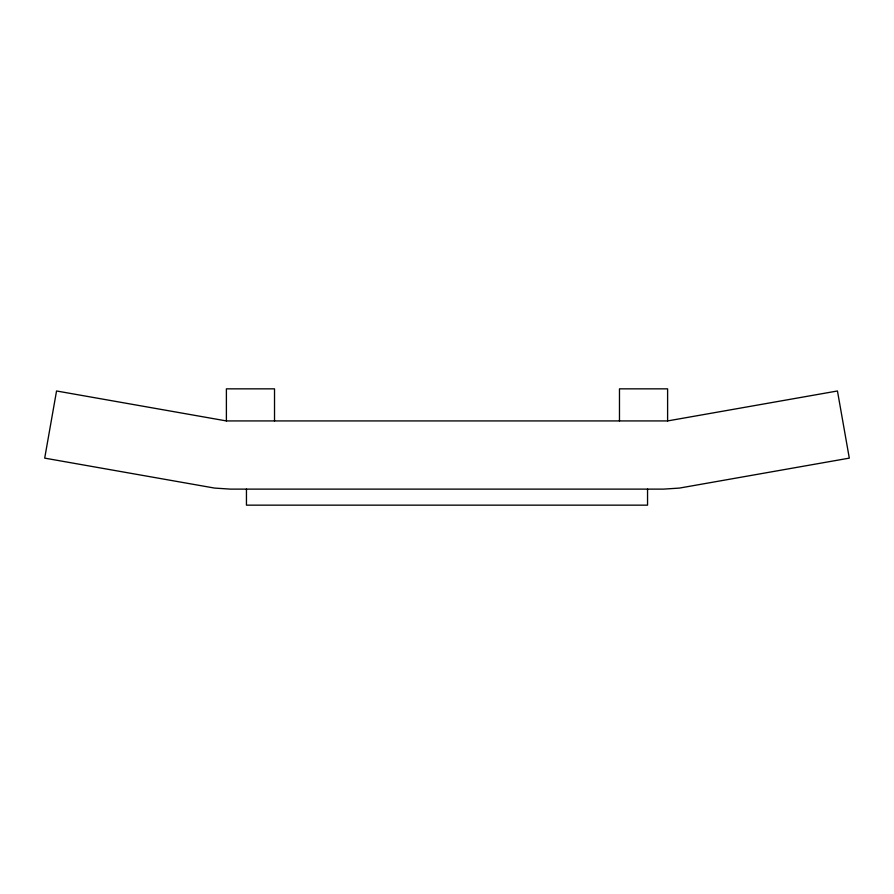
<?xml version="1.0" encoding="UTF-8"?>
<svg xmlns="http://www.w3.org/2000/svg" width="894" height="894" viewBox="0 0 894 894"><rect width="100%" height="100%" fill="white"/><g stroke="black" fill="none" stroke-linecap="round" stroke-linejoin="round"><path stroke-width="1.34" d="M667.606 420.929L837.454 390.98L849.3 458.13L679.451 488.079L663.594 489.119L230.406 489.119L214.549 488.079L44.7 458.13L56.545 390.98L226.394 420.929L667.606 420.929L667.606 388.845L619.475 388.845L619.475 420.929M647.547 489.119L647.547 505.155L246.453 505.155L246.453 489.119M274.525 420.929L274.525 388.845L226.394 388.845L226.394 420.929"/></g></svg>
